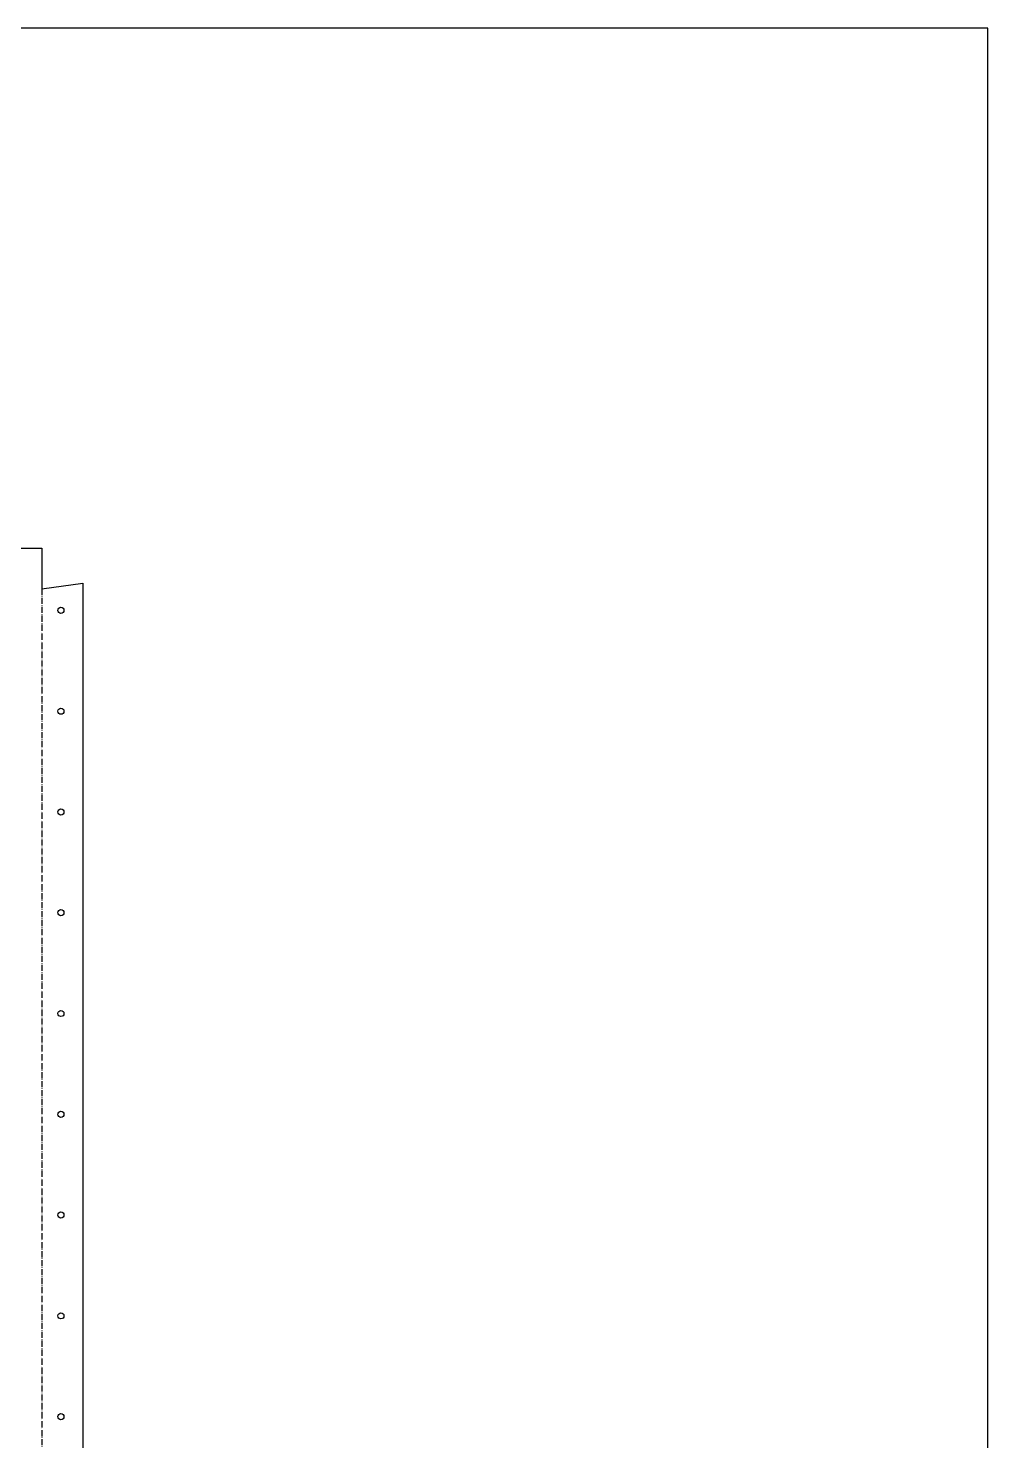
# Model space of a CAD drawing. Header units: millimetres. Extents: x 0 to 2537, y 0 to 1219.
# Drawn here: x 2046 to 2438, y 642 to 1219 of the extents above; entities that cross this region are included whole.
import ezdxf

# ---------------------------------------------------------------- set-up
doc = ezdxf.new("R2010")
doc.units = ezdxf.units.MM
doc.linetypes.add('DASHDOT', pattern=[3.556, 2.54, -0.508, 0, -0.508])
for name, color, linetype in [('CUT', 7, 'CONTINUOUS'), ('ETCH', 8, 'CONTINUOUS'), ('HOLE', 6, 'CONTINUOUS'), ('MOUNTAIN', 5, 'DASHDOT')]:
    doc.layers.add(name, color=color, linetype=linetype)

msp = doc.modelspace()

# ---------------------------------------------------------------- linework, layer by layer
at = {"layer": 'CUT'}
msp.add_lwpolyline([(2035.31, 1006.65), (2051.91, 1006.65), (2051.91, 990.04), (2068.56, 992.39), (2068.56, 107.95), (2051.91, 105.6), (2051.91, 105.6), (2051.91, 96.65), (2045.58, 90.31), (2058.07, 79.26), (1990.74, 11.93)], dxfattribs=at)
at = {"layer": 'ETCH'}
msp.add_lwpolyline([(0, 0), (2438, 0), (2438, 1219), (0, 1219)], close=True, dxfattribs=at)
at = {"layer": 'HOLE'}
for centre in [(2059.64, 981.22), (2059.64, 940.05), (2059.64, 898.89), (2059.64, 857.73), (2059.64, 816.56), (2059.64, 775.4), (2059.64, 734.24), (2059.64, 693.07), (2059.64, 651.91)]:
    msp.add_circle(centre, 1.25, dxfattribs=at)
at = {"layer": 'MOUNTAIN'}
msp.add_line((2051.91, 990.04), (2051.91, 105.6), dxfattribs=at)

doc.saveas('drawing.dxf')
